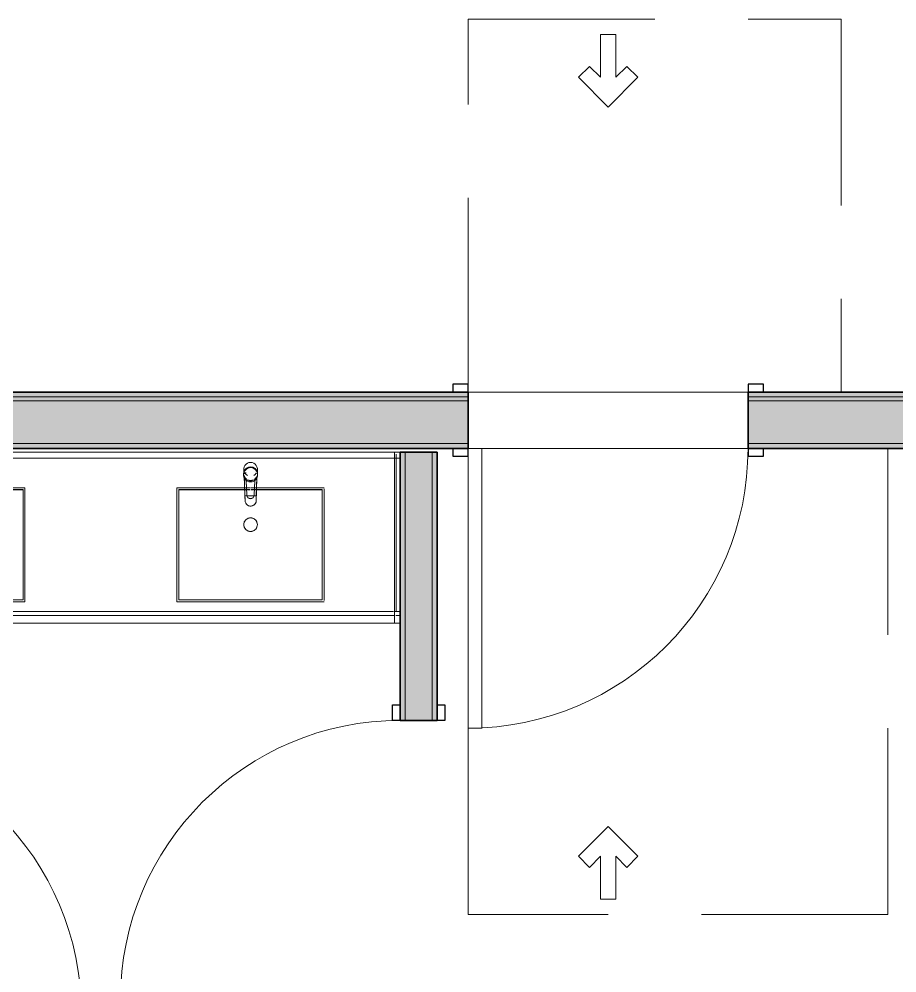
# Model space of a CAD drawing. Header units: inches. Extents: x 6 to 8416, y -388 to 6104.
# Drawn here: x 6031.4 to 6144.3, y 194.4 to 317.2 of the extents above; entities that cross this region are included whole.
import ezdxf

# ---------------------------------------------------------------- set-up
doc = ezdxf.new("R2010")
doc.units = ezdxf.units.IN
doc.header["$MEASUREMENT"] = 0
doc.linetypes.add('Hidden 1_16_', pattern=[36, 24, -12])
for name, color, linetype, lineweight in [('A-DOOR', 31, 'Continuous', 18), ('A-DOOR-FRAM', 31, 'Continuous', 25), ('A-GENM', 13, 'Continuous', 18), ('A-ROOM', 32, 'Continuous', 13), ('A-WALL', 113, 'Continuous', 25), ('A-WALL-PATT', 111, 'Continuous', 35), ('I-WALL', 2, 'Continuous', 25), ('P-SANR-FIXT', 6, 'Continuous', 18)]:
    doc.layers.add(name, color=color, linetype=linetype, lineweight=lineweight)

# ---------------------------------------------------------------- blocks, each defined once
blk = doc.blocks.new('Single-Flush-ICC ADA-AM - 36_ x 84_-20  - _U-E _ UNIT ENTRY_-13872760-LEVEL 3 - PLAN Copy 1 Copy 1')
at = {"layer": 'A-DOOR'}
for p, q in [((16.25, 39.63), (18, 39.63)), ((16.25, 3.62), (16.25, 39.63)), ((18, 3.62), (18, 39.63)), ((16.25, 3.62), (18, 3.62))]:
    blk.add_line(p, q, dxfattribs=at)
at = {"layer": 'A-DOOR', "lineweight": 9}
blk.add_arc((18, 3.62), 36, 90, 180, dxfattribs=at)
at = {"layer": 'A-DOOR-FRAM'}
for p, q in [((-18, 4.62), (-20, 4.62)), ((-20, 4.62), (-20, 3.62)), ((-18, 3.62), (-18, 4.62)), ((20, 4.62), (18, 4.62)), ((18, 4.62), (18, 3.62)), ((20, 3.62), (20, 4.62)), ((-20, 3.62), (-18, 3.62)), ((18, 3.62), (20, 3.62)), ((-18, -3.63), (-20, -3.63)), ((-20, -3.63), (-20, -4.63)), ((-18, -4.63), (-18, -3.63)), ((20, -3.63), (18, -3.63)), ((18, -3.63), (18, -4.63)), ((20, -4.63), (20, -3.63)), ((-20, -4.63), (-18, -4.63)), ((18, -4.63), (20, -4.63))]:
    blk.add_line(p, q, dxfattribs=at)
blk = doc.blocks.new('GM Door Pull Clearance-ICC ADA-AM - GM Door Pull Clearance-ICC ADA-AM-13872762-LEVEL 3 - PLAN Copy 1 Copy 1')
at = {"layer": 'A-GENM', "linetype": 'Hidden 1_16_', "lineweight": 9}
for p, q in [((-36, 3.62), (-36, 63.62)), ((-36, 63.62), (18, 63.62)), ((18, 63.62), (18, 4.63)), ((-1, 61.62), (-1, 56.12)), ((-1, 61.62), (1, 61.62)), ((1, 61.62), (1, 56.12)), ((-2.41, 57.54), (-3.83, 56.12)), ((-1, 56.12), (-2.41, 57.54)), ((1, 56.12), (2.41, 57.54)), ((2.41, 57.54), (3.83, 56.12)), ((-3.83, 56.12), (0, 52.3)), ((3.83, 56.12), (0, 52.3)), ((18, 3.62), (-18, 3.62))]:
    blk.add_line(p, q, dxfattribs=at)
blk = doc.blocks.new('GM Door Push Clearance-ICC ADA-AM - GM Door Push Clearance-ICC ADA-AM-13872763-LEVEL 3 - PLAN Copy 1 Copy 1')
at = {"layer": 'A-GENM', "linetype": 'Hidden 1_16_', "lineweight": 9}
for p, q in [((-30, -51.63), (-30, -3.63)), ((-18, -3.63), (18, -3.63)), ((18, -4.62), (18, -51.63)), ((-3.83, -44.13), (0, -40.3)), ((3.83, -44.13), (0, -40.3)), ((-2.41, -45.54), (-3.83, -44.13)), ((-1, -44.13), (-2.41, -45.54)), ((-1, -49.63), (-1, -44.13)), ((1, -44.13), (2.41, -45.54)), ((1, -49.63), (1, -44.13)), ((2.41, -45.54), (3.83, -44.13)), ((1, -49.63), (-1, -49.63)), ((18, -51.63), (-30, -51.63))]:
    blk.add_line(p, q, dxfattribs=at)
blk = doc.blocks.new('Unit-Single-Flush-ICC ADA-AM - 36_ x 84_-NR _U-BA _ BATH_-V1169-LEVEL 3 - PLAN Copy 1 Copy 1')
at = {"layer": 'A-DOOR'}
for p, q in [((16.25, 38.38), (18, 38.38)), ((16.25, 2.37), (16.25, 38.38)), ((18, 2.37), (18, 38.38)), ((16.25, 2.37), (18, 2.37))]:
    blk.add_line(p, q, dxfattribs=at)
at = {"layer": 'A-DOOR', "lineweight": 9}
blk.add_arc((18, 2.37), 36, 90, 180, dxfattribs=at)
at = {"layer": 'A-DOOR-FRAM'}
for p, q in [((-18, 3.37), (-20, 3.37)), ((-20, 3.37), (-20, 2.37)), ((-18, 2.37), (-18, 3.37)), ((20, 3.37), (18, 3.37)), ((18, 3.37), (18, 2.37)), ((20, 2.37), (20, 3.37)), ((-20, 2.37), (-18, 2.37)), ((18, 2.37), (20, 2.37)), ((-18, -2.38), (-20, -2.38)), ((-20, -2.38), (-20, -3.38)), ((-18, -3.38), (-18, -2.38)), ((20, -2.38), (18, -2.38)), ((18, -2.38), (18, -3.38)), ((20, -3.38), (20, -2.38)), ((-20, -3.38), (-18, -3.38)), ((18, -3.38), (20, -3.38))]:
    blk.add_line(p, q, dxfattribs=at)
at = {"layer": 'A-DOOR-FRAM', "lineweight": 18}
for p, q in [((-18, 3.37), (-20, 3.37)), ((-20, 3.37), (-20, 2.37)), ((-18, 3.37), (-18, 2.37)), ((20, 3.37), (18, 3.37)), ((18, 3.37), (18, 2.37)), ((20, 3.37), (20, 2.37)), ((-20, 2.37), (-18, 2.37)), ((18, 2.37), (20, 2.37)), ((-20, -3.38), (-20, -2.38)), ((-18, -2.38), (-20, -2.38)), ((-18, -3.38), (-18, -2.38)), ((18, -3.38), (18, -2.38)), ((20, -2.38), (18, -2.38)), ((20, -3.38), (20, -2.38)), ((-20, -3.38), (-18, -3.38)), ((18, -3.38), (20, -3.38))]:
    blk.add_line(p, q, dxfattribs=at)
blk = doc.blocks.new('Unit-Single-Flush-ICC ADA-AM - 36_ x 84_-NR _U-BE _ BED_-6493222-LEVEL 3 - PLAN Copy 1 Copy 1')
at = {"layer": 'A-DOOR'}
for p, q in [((16.25, -2.38), (18, -2.38)), ((16.25, -2.38), (16.25, -38.38)), ((18, -2.38), (18, -38.38)), ((16.25, -38.38), (18, -38.38))]:
    blk.add_line(p, q, dxfattribs=at)
at = {"layer": 'A-DOOR', "lineweight": 9}
blk.add_arc((18, -2.38), 36, 180, 270, dxfattribs=at)
at = {"layer": 'A-DOOR-FRAM'}
for p, q in [((-20, 2.38), (-20, 3.38)), ((-20, 3.38), (-18, 3.38)), ((-18, 3.38), (-18, 2.38)), ((18, 2.38), (18, 3.38)), ((18, 3.38), (20, 3.38)), ((20, 3.38), (20, 2.38)), ((-18, 2.38), (-20, 2.38)), ((20, 2.38), (18, 2.38)), ((-20, -2.38), (-18, -2.38)), ((-20, -3.37), (-20, -2.38)), ((-18, -2.38), (-18, -3.37)), ((18, -2.38), (20, -2.38)), ((18, -3.37), (18, -2.38)), ((20, -2.38), (20, -3.37)), ((-18, -3.37), (-20, -3.37)), ((20, -3.37), (18, -3.37))]:
    blk.add_line(p, q, dxfattribs=at)
at = {"layer": 'A-DOOR-FRAM', "lineweight": 18}
for p, q in [((-20, 3.38), (-18, 3.38)), ((-20, 3.38), (-20, 2.38)), ((-18, 3.38), (-18, 2.38)), ((18, 3.38), (20, 3.38)), ((18, 3.38), (18, 2.38)), ((20, 3.38), (20, 2.38)), ((-18, 2.38), (-20, 2.38)), ((20, 2.38), (18, 2.38)), ((-20, -3.37), (-20, -2.38)), ((-20, -2.38), (-18, -2.38)), ((-18, -3.37), (-18, -2.38)), ((18, -3.37), (18, -2.38)), ((18, -2.38), (20, -2.38)), ((20, -3.37), (20, -2.38)), ((-18, -3.37), (-20, -3.37)), ((20, -3.37), (18, -3.37))]:
    blk.add_line(p, q, dxfattribs=at)
blk = doc.blocks.new('GM BA Vanity-Double - Counter w Apron-Non Accessible-AM - Variable-2224406-LEVEL 3 - PLAN Copy 1 Copy 1')
at = {"layer": 'A-GENM'}
for p, q in [((-20.75, 0), (-21.5, 0)), ((-21.5, 0), (-21.5, -22)), ((-21.5, -0.75), (-21.5, 0)), ((-21.5, 0), (-20.75, 0)), ((55.5, 0), (-21.5, 0)), ((-21.5, 0), (-21.5, -0.75)), ((-21.5, -0.75), (-21.5, 0)), ((-21.5, 0), (-20.75, 0)), ((-20.75, 0), (-21.5, 0)), ((-21.5, 0), (-21.5, -0.75)), ((-21.5, 0), (-20.75, 0)), ((-21.5, -0.75), (-21.5, 0)), ((-21.5, -22), (-21.5, -0.75)), ((-21.5, -0.75), (55.5, -0.75)), ((-20.75, -0.75), (-21.5, -0.75)), ((-21.5, -0.75), (-21.5, -22)), ((-21.5, -22), (-21.5, -0.75)), ((-20.75, -22), (-20.75, 0)), ((-20.75, 0), (-20.75, -0.75)), ((-20.75, 0), (54.75, 0)), ((54.75, 0), (-20.75, 0)), ((-20.75, 0), (54.75, 0)), ((-20.75, -0.75), (-20.75, -22)), ((54.75, -0.75), (-20.75, -0.75)), ((55.5, 0), (54.75, 0)), ((54.75, 0), (54.75, -22)), ((54.75, -0.75), (54.75, 0)), ((54.75, 0), (55.5, 0)), ((54.75, 0), (55.5, 0)), ((55.5, 0), (54.75, 0)), ((54.75, 0), (55.5, 0)), ((54.75, -22), (54.75, -0.75)), ((55.5, -0.75), (54.75, -0.75)), ((55.5, 0), (55, 0)), ((55, 0), (55.5, 0)), ((55, -0.24), (55, -0.75)), ((55, -0.75), (55, -0.24)), ((55, -0.75), (55, -20.5)), ((55, -20.5), (55, -0.75)), ((55.5, 0), (55.5, -0.75)), ((55.5, -0.75), (55.5, 0)), ((55.5, -22), (55.5, 0)), ((55.5, 0), (55.5, -0.75)), ((55.5, -0.75), (55.5, 0)), ((55.5, 0), (55.5, -0.75)), ((55.5, -0.75), (55.5, 0)), ((55.5, 0), (55.5, -0.75)), ((55.5, -0.75), (55.5, -20.5)), ((55.5, -20.5), (55.5, -0.75)), ((55.5, -0.75), (55.5, -22)), ((55.5, -22), (55.5, -0.75)), ((55.5, -0.75), (55.5, -22)), ((-11.47, -4.81), (-3, -4.81)), ((-11.47, -19), (-11.47, -4.81)), ((-3, -4.81), (-11.47, -4.81)), ((-11.47, -4.81), (-11.47, -19)), ((-3, -4.81), (-2.78, -4.81)), ((-2.78, -4.81), (-3, -4.81)), ((-2.78, -4.81), (-2.36, -4.81)), ((-2.36, -4.81), (-2.78, -4.81)), ((-2.22, -4.81), (-1.75, -4.81)), ((-1.75, -4.81), (-2.22, -4.81)), ((-1.75, -4.81), (-1.5, -4.81)), ((-1.5, -4.81), (-1.75, -4.81)), ((-1.5, -4.81), (6.97, -4.81)), ((6.97, -4.81), (-1.5, -4.81)), ((6.97, -4.81), (6.97, -19)), ((6.97, -19), (6.97, -4.81)), ((27.03, -4.81), (35.5, -4.81)), ((27.03, -19), (27.03, -4.81)), ((35.5, -4.81), (27.03, -4.81)), ((27.03, -4.81), (27.03, -19)), ((35.5, -4.81), (35.72, -4.81)), ((35.72, -4.81), (35.5, -4.81)), ((35.72, -4.81), (36.14, -4.81)), ((36.14, -4.81), (35.72, -4.81)), ((36.28, -4.81), (36.75, -4.81)), ((36.75, -4.81), (36.28, -4.81)), ((36.75, -4.81), (37, -4.81)), ((37, -4.81), (36.75, -4.81)), ((37, -4.81), (45.47, -4.81)), ((45.47, -4.81), (37, -4.81)), ((45.47, -4.81), (45.47, -19)), ((45.47, -19), (45.47, -4.81)), ((6.97, -19), (-11.47, -19)), ((-11.47, -19), (6.97, -19)), ((45.47, -19), (27.03, -19)), ((27.03, -19), (45.47, -19)), ((-20.75, -20.5), (-21.5, -20.5)), ((-21.5, -20.5), (-20.75, -20.5)), ((-21.5, -21), (-21.5, -20.5)), ((-21.5, -21), (-21.5, -20.5)), ((54.62, -20.5), (-20.62, -20.5)), ((-20.62, -20.5), (54.62, -20.5)), ((55, -20.5), (54.75, -20.5)), ((54.75, -20.5), (55.5, -20.5)), ((55, -20.5), (55.5, -20.5)), ((55, -20.5), (55.5, -20.5)), ((55.5, -20.5), (55, -20.5)), ((55.5, -20.5), (55.5, -21)), ((55.5, -21), (55.5, -20.5)), ((-20.92, -21), (-21.5, -21)), ((-21.5, -21), (-20.92, -21)), ((-21.5, -22), (-20.75, -22)), ((-20.75, -22), (-21.5, -22)), ((-21.5, -22), (-20.75, -22)), ((-20.75, -22), (-21.5, -22)), ((54.75, -21), (-20.75, -21)), ((-20.75, -21), (54.75, -21)), ((-20.75, -22), (54.75, -22)), ((54.75, -22), (-20.75, -22)), ((54.75, -22), (55.5, -22)), ((55.5, -22), (54.75, -22)), ((54.75, -22), (55.5, -22)), ((55.5, -22), (54.75, -22)), ((55.5, -21), (54.92, -21)), ((54.92, -21), (55.5, -21))]:
    blk.add_line(p, q, dxfattribs=at)
blk = doc.blocks.new('z Nested-Lav Basin-Rectangular - Rectangular-V1188-LEVEL 3 - PLAN Copy 1 Copy 1')
at = {"layer": 'P-SANR-FIXT', "lineweight": 9}
for p, q in [((-9.47, 7.39), (-0.76, 7.39)), ((-9.23, 7.39), (-9.47, 7.39)), ((-8.53, 7.39), (-9.23, 7.39)), ((-7.4, 7.39), (-8.53, 7.39)), ((-5.9, 7.39), (-7.4, 7.39)), ((-4.11, 7.39), (-5.9, 7.39)), ((-2.11, 7.39), (-4.11, 7.39)), ((-0.77, 7.39), (-2.11, 7.39)), ((-0.54, 7.39), (-0.77, 7.39)), ((-0.76, 7.39), (-0.53, 7.39)), ((-0.07, 7.39), (-0.54, 7.39)), ((-0.53, 7.39), (-0.07, 7.39)), ((0.03, 7.39), (0.51, 7.39)), ((0.51, 7.39), (0.03, 7.39)), ((0.51, 7.39), (0.76, 7.39)), ((0.77, 7.39), (0.51, 7.39)), ((0.76, 7.39), (9.47, 7.39)), ((2.11, 7.39), (0.77, 7.39)), ((4.11, 7.39), (2.11, 7.39)), ((5.9, 7.39), (4.11, 7.39)), ((7.4, 7.39), (5.9, 7.39)), ((8.53, 7.39), (7.4, 7.39)), ((9.23, 7.39), (8.53, 7.39)), ((9.47, 7.39), (9.23, 7.39)), ((9.47, 7.16), (9.47, 7.39)), ((-9.47, 7.26), (-9.47, -7.13)), ((-9.22, -7.05), (-9.22, 7.14)), ((-9.22, 7.14), (-0.75, 7.14)), ((-9.22, 7.14), (-8.99, 7.14)), ((-8.99, 7.14), (-8.31, 7.14)), ((-8.31, 7.14), (-7.21, 7.14)), ((-7.21, 7.14), (-5.75, 7.14)), ((-5.75, 7.14), (-4, 7.14)), ((-4, 7.14), (-2.05, 7.14)), ((-2.05, 7.14), (-0.76, 7.14)), ((-0.76, 7.14), (-0.53, 7.14)), ((-0.75, 7.14), (-0.53, 7.14)), ((-0.53, 7.14), (-0.11, 7.14)), ((-0.53, 7.14), (-0.11, 7.14)), ((0.03, 7.14), (0.5, 7.14)), ((0.03, 7.14), (0.5, 7.14)), ((0.5, 7.14), (0.75, 7.14)), ((0.5, 7.14), (0.76, 7.14)), ((0.75, 7.14), (9.22, 7.14)), ((0.76, 7.14), (2.05, 7.14)), ((2.05, 7.14), (4, 7.14)), ((4, 7.14), (5.75, 7.14)), ((5.75, 7.14), (7.21, 7.14)), ((7.21, 7.14), (8.31, 7.14)), ((8.31, 7.14), (8.99, 7.14)), ((8.99, 7.14), (9.22, 7.14)), ((9.22, 7.14), (9.22, -7.05)), ((9.47, -7.05), (9.47, 7.14)), ((-9.47, -7.3), (-9.23, -7.3)), ((6.74, -7.3), (-9.47, -7.3)), ((-9.23, -7.3), (-8.53, -7.3)), ((9.22, -7.05), (-9.22, -7.05)), ((-8.99, -7.05), (-9.22, -7.05)), ((-8.31, -7.05), (-8.99, -7.05)), ((-8.53, -7.3), (-7.4, -7.3)), ((-7.21, -7.05), (-8.31, -7.05)), ((-7.4, -7.3), (-5.9, -7.3)), ((-5.75, -7.05), (-7.21, -7.05)), ((-5.9, -7.3), (-4.11, -7.3)), ((-4, -7.05), (-5.75, -7.05)), ((-4.11, -7.3), (-2.11, -7.3)), ((-2.05, -7.05), (-4, -7.05)), ((-2.11, -7.3), (0, -7.3)), ((0, -7.05), (-2.05, -7.05)), ((2.05, -7.05), (0, -7.05)), ((0, -7.3), (2.11, -7.3)), ((4, -7.05), (2.05, -7.05)), ((2.11, -7.3), (4.11, -7.3)), ((5.75, -7.05), (4, -7.05)), ((4.11, -7.3), (5.9, -7.3)), ((7.21, -7.05), (5.75, -7.05)), ((5.9, -7.3), (6.78, -7.3)), ((9.47, -7.3), (6.85, -7.3)), ((6.89, -7.3), (7.4, -7.3)), ((8.31, -7.05), (7.21, -7.05)), ((7.4, -7.3), (8.53, -7.3)), ((8.99, -7.05), (8.31, -7.05)), ((8.53, -7.3), (9.23, -7.3)), ((9.22, -7.05), (8.99, -7.05)), ((9.23, -7.3), (9.47, -7.3)), ((9.47, -7.3), (9.47, -7.07))]:
    blk.add_line(p, q, dxfattribs=at)
at = {"layer": 'P-SANR-FIXT'}
blk.add_circle((0, 2.64), 0.875, dxfattribs=at)
at = {"layer": 'P-SANR-FIXT', "lineweight": 9}
for points in [[(-0.88, 2.64), (-0.88, 2.53), (-0.86, 2.43), (-0.82, 2.34)], [(0.87, 2.64), (0.87, 2.53), (0.84, 2.33), (0.68, 2.06), (0.45, 1.86), (0.16, 1.76), (-0.15, 1.76), (-0.45, 1.86), (-0.68, 2.06), (-0.84, 2.33), (-0.88, 2.53), (-0.88, 2.64)], [(-0.88, 2.64), (-0.88, 2.74), (-0.84, 2.94), (-0.68, 3.21), (-0.45, 3.41), (-0.15, 3.52), (0.16, 3.52), (0.45, 3.41), (0.68, 3.21), (0.84, 2.94), (0.87, 2.74), (0.87, 2.64)], [(-0.82, 2.94), (-0.86, 2.84), (-0.88, 2.74), (-0.88, 2.64)], [(-0.67, 3.2), (-0.74, 3.12), (-0.79, 3.03), (-0.82, 2.94)], [(-0.44, 3.39), (-0.53, 3.34), (-0.6, 3.28), (-0.67, 3.2)], [(-0.15, 3.5), (-0.25, 3.48), (-0.35, 3.45), (-0.44, 3.39)], [(0.15, 3.5), (0.05, 3.52), (-0.05, 3.52), (-0.15, 3.5)], [(0.44, 3.39), (0.35, 3.45), (0.25, 3.48), (0.15, 3.5)], [(0.67, 3.2), (0.61, 3.28), (0.53, 3.34), (0.44, 3.39)], [(0.82, 2.94), (0.79, 3.03), (0.74, 3.12), (0.67, 3.2)], [(0.87, 2.64), (0.87, 2.74), (0.86, 2.84), (0.82, 2.94)], [(0.82, 2.34), (0.86, 2.43), (0.87, 2.53), (0.87, 2.64)], [(-0.82, 2.34), (-0.79, 2.24), (-0.74, 2.15), (-0.67, 2.07)], [(-0.67, 2.07), (-0.6, 2), (-0.53, 1.93), (-0.44, 1.88)], [(-0.44, 1.88), (-0.35, 1.83), (-0.25, 1.79), (-0.15, 1.77)], [(-0.15, 1.77), (-0.05, 1.76), (0.05, 1.76), (0.15, 1.77)], [(0.15, 1.77), (0.25, 1.79), (0.35, 1.83), (0.44, 1.88)], [(0.44, 1.88), (0.53, 1.93), (0.61, 2), (0.67, 2.07)], [(0.67, 2.07), (0.74, 2.15), (0.79, 2.24), (0.82, 2.34)]]:
    blk.add_open_spline(points, degree=3, dxfattribs=at)
blk = doc.blocks.new('z Nested-Lav Basin-Rectangular - Rectangular-V1189-LEVEL 3 - PLAN Copy 1 Copy 1')
at = {"layer": 'P-SANR-FIXT', "lineweight": 9}
for p, q in [((-9.47, 7.39), (-0.76, 7.39)), ((-9.23, 7.39), (-9.47, 7.39)), ((-9.47, 7.39), (-9.47, -7.3)), ((-8.53, 7.39), (-9.23, 7.39)), ((-7.4, 7.39), (-8.53, 7.39)), ((-5.9, 7.39), (-7.4, 7.39)), ((-4.11, 7.39), (-5.9, 7.39)), ((-2.11, 7.39), (-4.11, 7.39)), ((-0.77, 7.39), (-2.11, 7.39)), ((-0.54, 7.39), (-0.77, 7.39)), ((-0.76, 7.39), (-0.53, 7.39)), ((-0.07, 7.39), (-0.54, 7.39)), ((-0.53, 7.39), (-0.07, 7.39)), ((0.03, 7.39), (0.51, 7.39)), ((0.51, 7.39), (0.03, 7.39)), ((0.51, 7.39), (0.76, 7.39)), ((0.77, 7.39), (0.51, 7.39)), ((0.76, 7.39), (9.47, 7.39)), ((2.11, 7.39), (0.77, 7.39)), ((4.11, 7.39), (2.11, 7.39)), ((5.9, 7.39), (4.11, 7.39)), ((7.4, 7.39), (5.9, 7.39)), ((8.53, 7.39), (7.4, 7.39)), ((9.23, 7.39), (8.53, 7.39)), ((9.47, 7.39), (9.23, 7.39)), ((-9.22, -7.05), (-9.22, 7.14)), ((-9.22, 7.14), (-0.75, 7.14)), ((-9.22, 7.14), (-8.99, 7.14)), ((-8.99, 7.14), (-8.31, 7.14)), ((-8.31, 7.14), (-7.21, 7.14)), ((-7.21, 7.14), (-5.75, 7.14)), ((-5.75, 7.14), (-4, 7.14)), ((-4, 7.14), (-2.05, 7.14)), ((-2.05, 7.14), (-0.76, 7.14)), ((-0.76, 7.14), (-0.53, 7.14)), ((-0.75, 7.14), (-0.53, 7.14)), ((-0.53, 7.14), (-0.11, 7.14)), ((-0.53, 7.14), (-0.11, 7.14)), ((0.03, 7.14), (0.5, 7.14)), ((0.03, 7.14), (0.5, 7.14)), ((0.5, 7.14), (0.75, 7.14)), ((0.5, 7.14), (0.76, 7.14)), ((0.75, 7.14), (9.22, 7.14)), ((0.76, 7.14), (2.05, 7.14)), ((2.05, 7.14), (4, 7.14)), ((4, 7.14), (5.75, 7.14)), ((5.75, 7.14), (7.21, 7.14)), ((7.21, 7.14), (8.31, 7.14)), ((8.31, 7.14), (8.99, 7.14)), ((8.99, 7.14), (9.22, 7.14)), ((9.22, 7.14), (9.22, -7.05)), ((9.47, -7.13), (9.47, 7.26)), ((-9.47, -7.3), (-9.23, -7.3)), ((9.47, -7.3), (-9.47, -7.3)), ((-9.23, -7.3), (-8.53, -7.3)), ((9.22, -7.05), (-9.22, -7.05)), ((-8.99, -7.05), (-9.22, -7.05)), ((-8.31, -7.05), (-8.99, -7.05)), ((-8.53, -7.3), (-7.4, -7.3)), ((-7.21, -7.05), (-8.31, -7.05)), ((-7.4, -7.3), (-5.9, -7.3)), ((-5.75, -7.05), (-7.21, -7.05)), ((-5.9, -7.3), (-4.11, -7.3)), ((-4, -7.05), (-5.75, -7.05)), ((-4.11, -7.3), (-2.11, -7.3)), ((-2.05, -7.05), (-4, -7.05)), ((-2.11, -7.3), (0, -7.3)), ((0, -7.05), (-2.05, -7.05)), ((2.05, -7.05), (0, -7.05)), ((0, -7.3), (2.11, -7.3)), ((4, -7.05), (2.05, -7.05)), ((2.11, -7.3), (4.11, -7.3)), ((5.75, -7.05), (4, -7.05)), ((4.11, -7.3), (5.9, -7.3)), ((7.21, -7.05), (5.75, -7.05)), ((5.9, -7.3), (7.4, -7.3)), ((8.31, -7.05), (7.21, -7.05)), ((7.4, -7.3), (8.53, -7.3)), ((8.99, -7.05), (8.31, -7.05)), ((8.53, -7.3), (9.23, -7.3)), ((9.22, -7.05), (8.99, -7.05)), ((9.23, -7.3), (9.47, -7.3))]:
    blk.add_line(p, q, dxfattribs=at)
at = {"layer": 'P-SANR-FIXT'}
blk.add_circle((0, 2.64), 0.875, dxfattribs=at)
at = {"layer": 'P-SANR-FIXT', "lineweight": 9}
for points in [[(-0.88, 2.64), (-0.88, 2.53), (-0.86, 2.43), (-0.82, 2.34)], [(0.87, 2.64), (0.87, 2.53), (0.84, 2.33), (0.68, 2.06), (0.45, 1.86), (0.16, 1.76), (-0.15, 1.76), (-0.45, 1.86), (-0.68, 2.06), (-0.84, 2.33), (-0.88, 2.53), (-0.88, 2.64)], [(-0.88, 2.64), (-0.88, 2.74), (-0.84, 2.94), (-0.68, 3.21), (-0.45, 3.41), (-0.15, 3.52), (0.16, 3.52), (0.45, 3.41), (0.68, 3.21), (0.84, 2.94), (0.87, 2.74), (0.87, 2.64)], [(-0.82, 2.94), (-0.86, 2.84), (-0.88, 2.74), (-0.88, 2.64)], [(-0.67, 3.2), (-0.74, 3.12), (-0.79, 3.03), (-0.82, 2.94)], [(-0.44, 3.39), (-0.53, 3.34), (-0.6, 3.28), (-0.67, 3.2)], [(-0.15, 3.5), (-0.25, 3.48), (-0.35, 3.45), (-0.44, 3.39)], [(0.15, 3.5), (0.05, 3.52), (-0.05, 3.52), (-0.15, 3.5)], [(0.44, 3.39), (0.35, 3.45), (0.25, 3.48), (0.15, 3.5)], [(0.67, 3.2), (0.61, 3.28), (0.53, 3.34), (0.44, 3.39)], [(0.82, 2.94), (0.79, 3.03), (0.74, 3.12), (0.67, 3.2)], [(0.87, 2.64), (0.87, 2.74), (0.86, 2.84), (0.82, 2.94)], [(0.82, 2.34), (0.86, 2.43), (0.87, 2.53), (0.87, 2.64)], [(-0.82, 2.34), (-0.79, 2.24), (-0.74, 2.15), (-0.67, 2.07)], [(-0.67, 2.07), (-0.6, 2), (-0.53, 1.93), (-0.44, 1.88)], [(-0.44, 1.88), (-0.35, 1.83), (-0.25, 1.79), (-0.15, 1.77)], [(-0.15, 1.77), (-0.05, 1.76), (0.05, 1.76), (0.15, 1.77)], [(0.15, 1.77), (0.25, 1.79), (0.35, 1.83), (0.44, 1.88)], [(0.44, 1.88), (0.53, 1.93), (0.61, 2), (0.67, 2.07)], [(0.67, 2.07), (0.74, 2.15), (0.79, 2.24), (0.82, 2.34)]]:
    blk.add_open_spline(points, degree=3, dxfattribs=at)
blk = doc.blocks.new('z Nested-Faucet-BA-Sngl Handle - Faucet-V948-LEVEL 3 - PLAN Copy 1 Copy 1')
at = {"layer": 'P-SANR-FIXT'}
for p, q in [((-0.88, 1.63), (-0.88, 1.07)), ((-0.84, 1.3), (-0.84, 1.15)), ((-0.59, 1.72), (-0.73, 1.57)), ((0.84, 1.23), (0.83, 1.15)), ((0.84, 1.23), (0.85, 1.23)), ((0.85, 1.23), (0.84, 1.23)), ((0.85, 1.3), (0.85, 1.23)), ((0.85, 1.23), (0.85, 1.3)), ((0.88, 1.07), (0.88, 1.63)), ((-0.91, 0.85), (-0.91, 0.81)), ((-0.89, 1.2), (-0.9, 1.06)), ((-0.9, 1.06), (-0.9, 0.91)), ((-0.9, 1.06), (-0.9, 0.99)), ((-0.84, 1.15), (-0.84, 1.06)), ((-0.84, 1.06), (-0.83, 1.06)), ((-0.83, 1.06), (-0.84, 1.06)), ((-0.82, 0.81), (-0.7, -2.58)), ((-0.73, -1.77), (-0.82, 0.81)), ((-0.77, 1.15), (-0.57, 1.15)), ((-0.72, 1.13), (-0.58, 0.97)), ((-0.58, 0.97), (-0.41, 0.84)), ((-0.57, 0.13), (-0.5, -1.66)), ((-0.57, 0.09), (-0.57, 0.13)), ((-0.5, -1.66), (-0.57, 0.09)), ((-0.12, 0.06), (-0.12, 0.02)), ((-0.12, 0.02), (0.12, 0.02)), ((-0.12, 0.02), (0.12, 0.02)), ((0.12, 0.02), (0.12, 0.06)), ((0.41, 0.84), (0.58, 0.97)), ((0.48, -1.66), (0.54, 0.12)), ((0.54, 0.08), (0.48, -1.66)), ((0.54, 0.08), (0.54, 0.12)), ((0.58, 0.97), (0.72, 1.13)), ((0.61, 0.23), (0.61, 0.27)), ((0.7, -2.59), (0.81, 0.59)), ((0.81, 0.59), (0.73, -1.77)), ((0.83, 1.03), (0.83, 1.21)), ((0.9, 1.06), (0.89, 1.2)), ((0.89, 0.93), (0.89, 0.97)), ((0.9, 0.91), (0.9, 1.06)), ((0.9, 0.99), (0.9, 1.06)), ((-0.7, -2.58), (-0.73, -1.77)), ((-0.73, -1.77), (0.73, -1.77)), ((0.73, -1.77), (0.7, -2.59))]:
    blk.add_line(p, q, dxfattribs=at)
at = {"layer": 'P-SANR-FIXT', "flags": 128}
for points in [[(0, 2.51), (-0.21, 2.49), (-0.41, 2.41), (-0.58, 2.29), (-0.72, 2.13), (-0.82, 1.94), (-0.87, 1.73), (-0.87, 1.52), (-0.83, 1.34)], [(0.83, 1.34), (0.87, 1.52), (0.87, 1.73), (0.82, 1.94), (0.72, 2.13), (0.58, 2.29), (0.41, 2.41), (0.21, 2.49), (0, 2.51)], [(-0.74, 0.38), (-0.84, 0.57), (-0.9, 0.79), (-0.9, 1.02), (-0.85, 1.24), (-0.75, 1.44), (-0.6, 1.61), (-0.42, 1.74), (-0.22, 1.82), (0, 1.84)], [(-0.73, 1.57), (-0.83, 1.39), (-0.89, 1.2)], [(0, 1.93), (-0.21, 1.9), (-0.41, 1.83), (-0.59, 1.72)], [(0.89, 1.2), (0.83, 1.39), (0.73, 1.57), (0.59, 1.72), (0.41, 1.83), (0.21, 1.9), (0, 1.93)], [(0, 1.84), (0.22, 1.82), (0.42, 1.74), (0.6, 1.61), (0.75, 1.44), (0.85, 1.24), (0.9, 1.02), (0.9, 0.79), (0.84, 0.57), (0.74, 0.38)], [(0, 0.19), (-0.38, 0.24), (-0.74, 0.38)], [(0.74, 0.38), (0.38, 0.24), (0, 0.19)], [(-0.7, -2.58), (-0.62, -2.75), (-0.51, -2.9), (-0.36, -3.01), (-0.19, -3.08), (0, -3.1), (0.18, -3.08), (0.35, -3.01), (0.5, -2.9), (0.62, -2.76), (0.7, -2.59)], [(-0.53, -2.87), (-0.63, -2.74), (-0.7, -2.58)], [(0.53, -2.88), (0.4, -2.99), (0.25, -3.06), (0.08, -3.1), (-0.09, -3.1), (-0.25, -3.06), (-0.4, -2.98), (-0.53, -2.87)], [(0.7, -2.59), (0.63, -2.75), (0.53, -2.88)]]:
    blk.add_lwpolyline(points, dxfattribs=at)
at = {"layer": 'P-SANR-FIXT'}
for centre, major_axis, ratio, start_param, end_param in [((0.25, 0.85), (1.17, 0), 0.981627, 2.665692, 3.178986), ((0, 1.07), (0.878, 0), 0.992546, 1.570796, 2.827433), ((0, 1.07), (-0.878, 0), 0.992546, 4.712389, 5.969026), ((0.01, 0.97), (0.888, 0), 0.981627, 0.933909, 2.665692), ((0.01, 0.93), (0.888, 0), 0.981627, 2.170897, 2.418294), ((0, 1.07), (0.878, 0), 0.992546, 0.314159, 1.570796), ((0, 1.07), (0.878, 0), 0.992546, 0.314159, 1.570796), ((0.01, 0.98), (0.879, 0), 0.981627, 0.042013, 0.933909), ((0.01, 0.94), (0.879, 0), 0.981627, 0.710935, 0.933909), ((0.01, 0.94), (0.879, 0), 0.981627, 0.487961, 0.710935), ((0.25, 0.81), (1.17, 0), 0.981627, 2.964137, 3.178986), ((-0.32, 0.83), (0.591, 0), 0.981627, 3.178986, 3.714688), ((-0.32, 0.79), (0.591, 0), 0.981627, 3.178986, 3.714688), ((0, 1.06), (0.904, 0), 0.992546, 3.217646, 3.715894), ((0.57, 1.39), (1.65, 0), 0.981627, 3.714688, 3.860385), ((0.57, 1.35), (1.65, 0), 0.981627, 3.714688, 3.787537), ((0, 1.07), (0.878, 0), 0.992546, 3.551057, 4.075712), ((0, 1.07), (0.878, 0), 0.992546, 3.551057, 4.075712), ((0.57, 1.35), (1.65, 0), 0.981627, 3.787537, 3.860385), ((0, 1.06), (0.904, 0), 0.992546, 3.750335, 4.060308), ((0, 0.89), (0.904, 0), 0.992546, 3.752746, 4.180072), ((-1.05, 0), (0.5, 0), 0.981627, 0.402972, 0.718792), ((-1.05, -0.04), (0.5, 0), 0.981627, 0.258592, 0.718792), ((-1.05, 0), (0.5, 0), 0.981627, 0.258592, 0.402972), ((0, 0.89), (0.904, 0), 0.992546, 4.232568, 4.712389), ((0, 1.07), (0.878, 0), 0.992546, 4.304525, 4.702797), ((0, 1.07), (0.878, 0), 0.992546, 4.304525, 4.702797), ((0, 1.06), (0.904, 0), 0.992546, 4.44211, 4.712389), ((0, 1.06), (-0.904, 0), 0.992546, 1.570796, 1.844377), ((0, 0.89), (0.904, 0), 0.992546, 4.712389, 5.19221), ((0, 1.07), (0.878, 0), 0.992546, 4.721981, 5.021918), ((0, 1.07), (0.878, 0), 0.992546, 4.721981, 5.021918), ((0, 1.06), (0.904, 0), 0.992546, 5.210637, 5.708884), ((0, 0.89), (0.904, 0), 0.992546, 5.234976, 5.672032), ((0, 1.07), (0.878, 0), 0.992546, 5.340708, 5.969026), ((0, 1.07), (0.878, 0), 0.992546, 5.340708, 5.969026), ((1.19, -0.13), (0.689, 0), 0.981627, 2.584339, 2.826182), ((1.19, -0.09), (0.689, 0), 0.981627, 2.708663, 2.826182), ((1.19, -0.09), (0.689, 0), 0.981627, 2.584339, 2.708663), ((0.06, 0.86), (0.817, 0), 0.981627, 5.452534, 5.996826), ((0.06, 0.82), (0.817, 0), 0.981627, 5.452534, 5.996826), ((0, 1.06), (0.904, 0), 0.992546, 5.760739, 5.987105), ((-0.31, 0.97), (1.2, 0), 0.981627, 5.996826, 6.325199), ((-0.31, 0.93), (1.2, 0), 0.981627, 5.996826, 6.161012), ((0, 1.07), (0.878, 0), 0.992546, 6.230844, 6.449596), ((-0.31, 0.93), (-1.2, 0), 0.981627, 3.01942, 3.141593), ((-0.31, 0.93), (1.2, 0), 0.981627, 0, 0.042013), ((-0.01, -1.65), (0.488, 0), 0.981627, 3.17816, 6.248991), ((-0.01, -1.69), (0.488, 0), 0.981627, 3.17816, 6.248991)]:
    blk.add_ellipse(centre, major_axis=major_axis, ratio=ratio, start_param=start_param, end_param=end_param, dxfattribs=at)
for points, knots in [([(0, 0.07), (-0.02, 0.07), (-0.04, 0.07), (-0.07, 0.07), (-0.1, 0.07), (-0.11, 0.06), (-0.12, 0.06), (-0.12, 0.06)], [0, 0, 0, 0, 0.285714, 0.428571, 0.571429, 0.785714, 1, 1, 1, 1]), ([(-0.12, 0.06), (-0.12, 0.06), (-0.11, 0.05), (-0.08, 0.04), (-0.04, 0.04), (-0.01, 0.04), (0, 0.04)], [0, 0, 0, 0, 0.285714, 0.571429, 0.785714, 1, 1, 1, 1]), ([(0.12, 0.06), (0.12, 0.06), (0.11, 0.06), (0.09, 0.07), (0.07, 0.07), (0.04, 0.07), (0.01, 0.07), (0, 0.07)], [0, 0, 0, 0, 0.285714, 0.428571, 0.571429, 0.785714, 1, 1, 1, 1]), ([(0, 0.04), (0.02, 0.04), (0.04, 0.04), (0.07, 0.04), (0.1, 0.05), (0.11, 0.05), (0.12, 0.06), (0.12, 0.06)], [0, 0, 0, 0, 0.285714, 0.428571, 0.571429, 0.785714, 1, 1, 1, 1])]:
    blk.add_open_spline(points, degree=3, knots=knots, dxfattribs=at)

msp = doc.modelspace()

# ---------------------------------------------------------------- hatches: boundary and pattern name
at = {"layer": 'A-WALL-PATT', "lineweight": 25}
h = msp.add_hatch(color=10, dxfattribs=at)
h.paths.add_polyline_path([(6299.34053685, 268.56077679), (6348.91533733, 268.56077679), (6348.91533733, 269.18577679), (6125.16533733, 269.18577679), (6125.16533733, 268.56077679), (6282.46928685, 268.56077679)])
h.paths.add_polyline_path([(6089.16533733, 268.56077679), (6089.16533733, 269.18577679), (5937.92419122, 269.18577679), (5937.92419122, 268.56077679), (6063.14303685, 268.56077679)])
at = {"layer": 'A-WALL-PATT'}
h = msp.add_hatch(color=10, dxfattribs=at)
h.paths.add_polyline_path([(6299.34053685, 261.93577679), (6349.54033733, 261.93577679), (6349.54033733, 262.56077679), (6125.16533733, 262.56077679), (6125.16533733, 261.93577679), (6282.46928685, 261.93577679)])
h.paths.add_polyline_path([(6063.14303685, 261.93577679), (6089.16533733, 261.93577679), (6089.16533733, 262.56077679), (5937.92419122, 262.56077679), (5937.92419122, 261.93577679), (6046.27178685, 261.93577679)])
at = {"layer": 'A-WALL-PATT', "lineweight": 25, "transparency": 33554560}
h = msp.add_hatch(color=10, dxfattribs=at)
h.paths.add_polyline_path([(6080.41533733, 180.43577679), (6081.04033733, 180.43577679), (6081.04033733, 181.06077679), (6080.41533733, 181.06077679)])
h.paths.add_polyline_path([(6080.41533733, 184.56077679), (6081.04033733, 184.56077679), (6081.04033733, 190.93577679), (6080.41533733, 190.93577679), (6080.41533733, 185.18577679)])
h.paths.add_polyline_path([(6081.04033733, 226.93577679), (6081.04033733, 261.43577679), (6080.41533733, 261.43577679), (6080.41533733, 226.93577679)])
at = {"layer": 'A-WALL-PATT', "transparency": 33554560}
h = msp.add_hatch(color=10, dxfattribs=at)
h.paths.add_polyline_path([(6085.16533733, 186.56077679), (6085.16533733, 190.93577679), (6084.54033733, 190.93577679), (6084.54033733, 186.56077679)])
h.paths.add_polyline_path([(6084.54033733, 226.93577679), (6085.16533733, 226.93577679), (6085.16533733, 261.43577679), (6084.54033733, 261.43577679), (6084.54033733, 252.38456081)])
at = {"layer": 'I-WALL'}
h = msp.add_hatch(color=10, dxfattribs=at)
h.paths.add_polyline_path([(6265.59803685, 268.06077679), (6349.54033733, 268.06077679), (6349.54033733, 268.56077679), (6125.16533733, 268.56077679), (6125.16533733, 268.06077679), (6231.85553685, 268.06077679)])
h.paths.add_polyline_path([(6029.40053685, 268.06077679), (6089.16533733, 268.06077679), (6089.16533733, 268.56077679), (5937.92419122, 268.56077679), (5937.92419122, 268.06077679), (6012.52928685, 268.06077679)])
h = msp.add_hatch(color=10, dxfattribs=at)
h.paths.add_polyline_path([(6316.21178685, 262.56077679), (6350.16533733, 262.56077679), (6350.16533733, 267.93577679), (6348.91533733, 268.06077679), (6125.16533733, 268.06077679), (6125.16533733, 262.56077679), (6299.34053685, 262.56077679)])
h.paths.add_polyline_path([(5978.78678685, 262.56077679), (6089.16533733, 262.56077679), (6089.16533733, 268.06077679), (5937.92419122, 268.06077679), (5937.92419122, 262.56077679), (5961.91553685, 262.56077679)])
at = {"layer": 'I-WALL', "transparency": 33554560}
h = msp.add_hatch(color=10, dxfattribs=at)
h.paths.add_polyline_path([(6084.54033733, 181.06077679), (6084.54033733, 190.93577679), (6081.04033733, 190.93577679), (6081.04033733, 181.06077679)])
h.paths.add_polyline_path([(6081.04033733, 226.93577679), (6084.54033733, 226.93577679), (6084.54033733, 261.43577679), (6081.04033733, 261.43577679), (6081.04033733, 252.38456081)])

# ---------------------------------------------------------------- linework, layer by layer
at = {"layer": 'A-ROOM', "lineweight": 9, "flags": 128}
msp.add_lwpolyline([(5393.42419122, 269.18577679), (5491.85253134, 269.18577679), (5491.91533733, 269.18577679), (5494.91533733, 269.18577679), (5544.16533733, 269.18577679), (5932.04033733, 269.18577679), (5937.92419122, 269.18577679), (5937.97814332, 269.18577679), (5994.01633733, 269.18577679), (6006.06433733, 269.18577679), (6351.91533733, 269.18577679), (6422.41533733, 269.18577679), (6523.85253134, 269.18577679), (6523.91533733, 269.18577679), (6526.91533733, 269.18577679), (6576.16533733, 269.18577679), (6965.04033733, 269.18577679), (7072.16533733, 269.18577679), (7092.66533733, 269.18577679), (7222.79033733, 269.18577679), (7344.04033733, 269.18577679)], dxfattribs=at)
msp.add_lwpolyline([(5937.91533733, 131.93577679), (5937.91533733, -23.18922321), (6413.66533733, -23.18922321), (6413.66533733, 131.93577679), (6413.66533733, 188.62297079), (6413.66533733, 193.49858278), (6413.66533733, 244.68577679), (6348.91533733, 244.68577679), (6348.91533733, 261.93577679), (6003.41533733, 261.93577679), (6003.41533733, 227.43577679), (5996.66533733, 227.43577679), (5996.66533733, 261.93577679), (5937.91533733, 261.93577679), (5937.91533733, 193.49858278), (5937.91533733, 188.62297079)], close=True, dxfattribs=at)
at = {"layer": 'A-WALL', "lineweight": 9}
for p, q in [((5587.16533733, 268.56077679), (6089.16533733, 268.56077679)), ((5587.16533733, 268.06077679), (6089.16533733, 268.06077679)), ((6125.16533733, 268.56077679), (6523.91533733, 268.56077679)), ((6125.16533733, 268.06077679), (6350.16533733, 268.06077679)), ((5936.79033733, 262.56077679), (6089.16533733, 262.56077679)), ((6125.16533733, 262.56077679), (6350.16533733, 262.56077679)), ((6081.04033733, 226.93577679), (6081.04033733, 261.43577679)), ((6084.54033733, 226.93577679), (6084.54033733, 261.43577679))]:
    msp.add_line(p, q, dxfattribs=at)
at = {"layer": 'I-WALL', "lineweight": 35}
for p, q in [((6089.16533733, 269.18577679), (5587.16533733, 269.18577679)), ((6089.16533733, 261.93577679), (6089.16533733, 269.18577679)), ((6583.16533733, 269.18577679), (6125.16533733, 269.18577679)), ((6125.16533733, 269.18577679), (6125.16533733, 261.93577679)), ((5937.92419122, 261.93577679), (6089.16533733, 261.93577679)), ((6125.16533733, 261.93577679), (6348.91533733, 261.93577679)), ((6080.41533733, 261.43577679), (6080.41533733, 226.93577679)), ((6085.16533733, 261.43577679), (6080.41533733, 261.43577679)), ((6085.16533733, 226.93577679), (6085.16533733, 261.43577679)), ((6080.41533733, 226.93577679), (6085.16533733, 226.93577679))]:
    msp.add_line(p, q, dxfattribs=at)

# ---------------------------------------------------------------- block references
at = {"layer": 'A-DOOR'}
for name, p, rotation in [('Single-Flush-ICC ADA-AM - 36_ x 84_-20  - _U-E _ UNIT ENTRY_-13872760-LEVEL 3 - PLAN Copy 1 Copy 1', (6107.16533733, 265.56077679), 180), ('Unit-Single-Flush-ICC ADA-AM - 36_ x 84_-NR _U-BE _ BED_-6493222-LEVEL 3 - PLAN Copy 1 Copy 1', (6082.79033733, 208.93577679), 269.9999999999992), ('Unit-Single-Flush-ICC ADA-AM - 36_ x 84_-NR _U-BA _ BATH_-V1169-LEVEL 3 - PLAN Copy 1 Copy 1', (6001.04033733, 207.18577679), 269.9999999999992)]:
    msp.add_blockref(name, p, dxfattribs=dict(at, rotation=rotation))
at = {"layer": 'A-GENM', "linetype": 'Hidden 1_16_', "lineweight": 9, "rotation": 180}
for name in ['GM Door Push Clearance-ICC ADA-AM - GM Door Push Clearance-ICC ADA-AM-13872763-LEVEL 3 - PLAN Copy 1 Copy 1', 'GM Door Pull Clearance-ICC ADA-AM - GM Door Pull Clearance-ICC ADA-AM-13872762-LEVEL 3 - PLAN Copy 1 Copy 1']:
    msp.add_blockref(name, (6107.16533733, 265.56077679), dxfattribs=at)
at = {"layer": 'A-GENM'}
msp.add_blockref('GM BA Vanity-Double - Counter w Apron-Non Accessible-AM - Variable-2224406-LEVEL 3 - PLAN Copy 1 Copy 1', (6024.91533733, 261.43577679), dxfattribs=at)
at = {"layer": 'P-SANR-FIXT'}
for name, p in [('z Nested-Faucet-BA-Sngl Handle - Faucet-V948-LEVEL 3 - PLAN Copy 1 Copy 1', (6061.16533733, 257.62327679)), ('z Nested-Lav Basin-Rectangular - Rectangular-V1188-LEVEL 3 - PLAN Copy 1 Copy 1', (6022.66533733, 249.48670391)), ('z Nested-Lav Basin-Rectangular - Rectangular-V1189-LEVEL 3 - PLAN Copy 1 Copy 1', (6061.16533733, 249.48670391))]:
    msp.add_blockref(name, p, dxfattribs=at)

doc.saveas('drawing.dxf')
